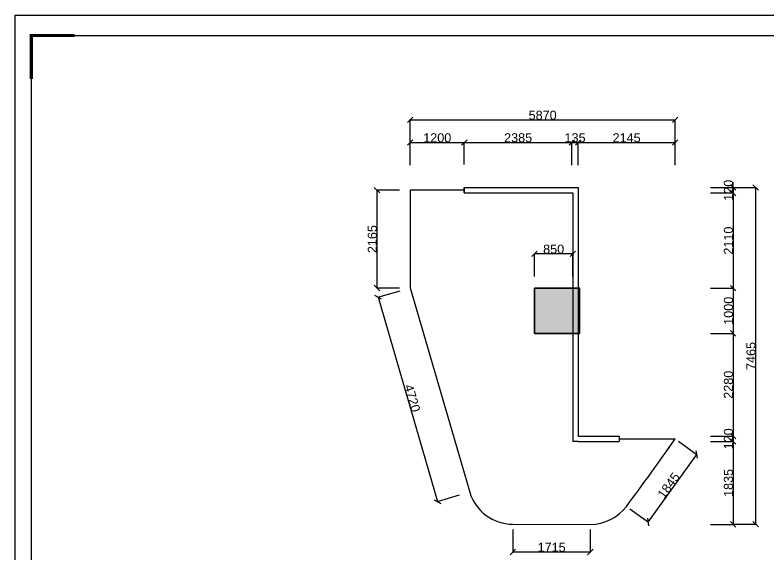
# Model space of a CAD drawing. Header units: inches. Extents: x -17397 to 8005, y -4226 to 13737.
# Drawn here: x -17397 to -696, y 1767 to 13737 of the extents above; entities that cross this region are included whole.
import ezdxf

# ---------------------------------------------------------------- set-up
doc = ezdxf.new("R2010")
doc.units = ezdxf.units.IN
doc.header["$MEASUREMENT"] = 0
doc.layers.add('DIM', color=3, linetype='Continuous')
doc.layers.add('建-墙体', color=255, linetype='Continuous')
doc.styles.get("Standard").update_dxf_attribs({"font": 'arial.ttf'})
doc.dimstyles.new('DIM-200MM', dxfattribs={"dimtxt": 200, "dimasz": 120, "dimexe": 10, "dimexo": 10, "dimgap": 0.7, "dimtad": 1, "dimdec": 0, "dimrnd": 5, "dimzin": 1, "dimdsep": 46, "dimtxsty": 'Standard', "dimblk": 'OBLIQUE', "dimcen": 0.5, "dimdle": 1, "dimclrd": 256, "dimclre": 256, "dimclrt": 7, "dimaunit": 1, "dimadec": 0, "dimazin": 0, "dimtfac": 1, "dimtdec": 0, "dimtix": 1, "dimtmove": 2, "dimatfit": 3, "dimfxl": 0, "dimtolj": 1, "dimtzin": 1, "dimarcsym": 0})

# ---------------------------------------------------------------- blocks, each defined once
blk = doc.blocks.new('_Oblique')
at = {"color": 0, "linetype": 'ByBlock', "lineweight": -2}
blk.add_line((-0.5, -0.5), (0.5, 0.5), dxfattribs=at)
blk = doc.blocks.new('*D71')
at = {"layer": 'DEFPOINTS', "color": 0, "transparency": 16777216}
for p in [(-7444, 10912), (-7444, 10412), (-8644, 10352)]:
    blk.add_point(p, dxfattribs=at)
at = {"layer": 'DIM', "lineweight": -2, "transparency": 16777216}
for p, q in [((-8645, 10912), (-7443, 10912)), ((-8644, 10412), (-8644, 10922)), ((-7444, 10422), (-7444, 10922))]:
    blk.add_line(p, q, dxfattribs=at)
at = {"layer": 'DIM', "lineweight": -2, "transparency": 16777216, "xscale": 120, "yscale": 120, "zscale": 120, "rotation": 180}
blk.add_blockref('_Oblique', (-8644, 10912), dxfattribs=at)
at = {"layer": 'DIM', "lineweight": -2, "transparency": 16777216, "xscale": 120, "yscale": 120, "zscale": 120}
blk.add_blockref('_Oblique', (-7444, 10912), dxfattribs=at)
at = {"layer": 'DIM', "color": 7, "transparency": 16777216, "insert": (-8044, 11015), "char_height": 200, "attachment_point": 5}
blk.add_mtext('\\A1;1200', dxfattribs=at)
blk = doc.blocks.new('*D73')
at = {"layer": 'DEFPOINTS', "color": 0, "transparency": 16777216}
for p in [(-2775, 11412), (-8644, 10352), (-2775, 4341)]:
    blk.add_point(p, dxfattribs=at)
at = {"layer": 'DIM', "lineweight": -2, "transparency": 16777216}
for p, q in [((-8645, 11412), (-2774, 11412)), ((-8644, 10912), (-8644, 11422)), ((-2775, 10912), (-2775, 11422))]:
    blk.add_line(p, q, dxfattribs=at)
at = {"layer": 'DIM', "lineweight": -2, "transparency": 16777216, "xscale": 120, "yscale": 120, "zscale": 120, "rotation": 180}
blk.add_blockref('_Oblique', (-8644, 11412), dxfattribs=at)
at = {"layer": 'DIM', "lineweight": -2, "transparency": 16777216, "xscale": 120, "yscale": 120, "zscale": 120}
blk.add_blockref('_Oblique', (-2775, 11412), dxfattribs=at)
at = {"layer": 'DIM', "color": 7, "transparency": 16777216, "insert": (-5709, 11515), "char_height": 200, "attachment_point": 5}
blk.add_mtext('\\A1;5870', dxfattribs=at)
blk = doc.blocks.new('*D74')
at = {"layer": 'DEFPOINTS', "color": 0, "transparency": 16777216}
for p in [(-5060, 10912), (-7444, 10412), (-5060, 9792)]:
    blk.add_point(p, dxfattribs=at)
at = {"layer": 'DIM', "lineweight": -2, "transparency": 16777216}
for p, q in [((-7445, 10912), (-5059, 10912)), ((-7444, 10422), (-7444, 10922)), ((-5060, 10412), (-5060, 10922))]:
    blk.add_line(p, q, dxfattribs=at)
at = {"layer": 'DIM', "lineweight": -2, "transparency": 16777216, "xscale": 120, "yscale": 120, "zscale": 120, "rotation": 180}
blk.add_blockref('_Oblique', (-7444, 10912), dxfattribs=at)
at = {"layer": 'DIM', "lineweight": -2, "transparency": 16777216, "xscale": 120, "yscale": 120, "zscale": 120}
blk.add_blockref('_Oblique', (-5060, 10912), dxfattribs=at)
at = {"layer": 'DIM', "color": 7, "transparency": 16777216, "insert": (-6252, 11015), "char_height": 200, "attachment_point": 5}
blk.add_mtext('\\A1;2385', dxfattribs=at)
blk = doc.blocks.new('*D75')
at = {"layer": 'DEFPOINTS', "color": 0, "transparency": 16777216}
for p in [(-5310, 9912), (-5310, 9792), (-1490, 9792)]:
    blk.add_point(p, dxfattribs=at)
at = {"layer": 'DIM', "lineweight": -2, "transparency": 16777216}
for p, q in [((-1490, 9912), (-1490, 10032)), ((-1990, 9912), (-1480, 9912)), ((-1490, 9912), (-1490, 9792)), ((-1990, 9792), (-1480, 9792)), ((-1490, 9792), (-1490, 9672))]:
    blk.add_line(p, q, dxfattribs=at)
at = {"layer": 'DIM', "lineweight": -2, "transparency": 16777216, "xscale": 120, "yscale": 120, "zscale": 120}
for p, rotation in [((-1490, 9912), 270), ((-1490, 9792), 90)]:
    blk.add_blockref('_Oblique', p, dxfattribs=dict(at, rotation=rotation))
at = {"layer": 'DIM', "color": 7, "transparency": 16777216, "insert": (-1593, 9852), "char_height": 200, "attachment_point": 5, "rotation": 90}
blk.add_mtext('\\A1;120', dxfattribs=at)
blk = doc.blocks.new('*D76')
at = {"layer": 'DEFPOINTS', "color": 0, "transparency": 16777216}
for p in [(-5041, 9792), (-5041, 7680), (-1490, 7680)]:
    blk.add_point(p, dxfattribs=at)
at = {"layer": 'DIM', "lineweight": -2, "transparency": 16777216}
for p, q in [((-1990, 9792), (-1480, 9792)), ((-1490, 9793), (-1490, 7679)), ((-1990, 7680), (-1480, 7680))]:
    blk.add_line(p, q, dxfattribs=at)
at = {"layer": 'DIM', "lineweight": -2, "transparency": 16777216, "xscale": 120, "yscale": 120, "zscale": 120}
for p, rotation in [((-1490, 9792), 90), ((-1490, 7680), 270)]:
    blk.add_blockref('_Oblique', p, dxfattribs=dict(at, rotation=rotation))
at = {"layer": 'DIM', "color": 7, "transparency": 16777216, "insert": (-1593, 8736), "char_height": 200, "attachment_point": 5, "rotation": 90}
blk.add_mtext('\\A1;2110', dxfattribs=at)
blk = doc.blocks.new('*D77')
at = {"layer": 'DEFPOINTS', "color": 0, "transparency": 16777216}
for p in [(-5041, 7680), (-4922, 6680), (-1490, 6680)]:
    blk.add_point(p, dxfattribs=at)
at = {"layer": 'DIM', "lineweight": -2, "transparency": 16777216}
for p, q in [((-1990, 7680), (-1480, 7680)), ((-1490, 7681), (-1490, 6679)), ((-1990, 6680), (-1480, 6680))]:
    blk.add_line(p, q, dxfattribs=at)
at = {"layer": 'DIM', "lineweight": -2, "transparency": 16777216, "xscale": 120, "yscale": 120, "zscale": 120}
for p, rotation in [((-1490, 7680), 90), ((-1490, 6680), 270)]:
    blk.add_blockref('_Oblique', p, dxfattribs=dict(at, rotation=rotation))
at = {"layer": 'DIM', "color": 7, "transparency": 16777216, "insert": (-1593, 7180), "char_height": 200, "attachment_point": 5, "rotation": 90}
blk.add_mtext('\\A1;1000', dxfattribs=at)
blk = doc.blocks.new('*D78')
at = {"layer": 'DEFPOINTS', "color": 0, "transparency": 16777216}
for p in [(-4922, 6680), (-4652, 4401), (-1490, 4401)]:
    blk.add_point(p, dxfattribs=at)
at = {"layer": 'DIM', "lineweight": -2, "transparency": 16777216}
for p, q in [((-1490, 6681), (-1490, 4400)), ((-1990, 6680), (-1480, 6680)), ((-1990, 4401), (-1480, 4401))]:
    blk.add_line(p, q, dxfattribs=at)
at = {"layer": 'DIM', "lineweight": -2, "transparency": 16777216, "xscale": 120, "yscale": 120, "zscale": 120}
for p, rotation in [((-1490, 6680), 90), ((-1490, 4401), 270)]:
    blk.add_blockref('_Oblique', p, dxfattribs=dict(at, rotation=rotation))
at = {"layer": 'DIM', "color": 7, "transparency": 16777216, "insert": (-1593, 5540), "char_height": 200, "attachment_point": 5, "rotation": 90}
blk.add_mtext('\\A1;2280', dxfattribs=at)
blk = doc.blocks.new('*D79')
at = {"layer": 'DEFPOINTS', "color": 0, "transparency": 16777216}
for p in [(-4652, 4401), (-4638, 4281), (-1490, 4281)]:
    blk.add_point(p, dxfattribs=at)
at = {"layer": 'DIM', "lineweight": -2, "transparency": 16777216}
for p, q in [((-1490, 4401), (-1490, 4521)), ((-1990, 4401), (-1480, 4401)), ((-1490, 4401), (-1490, 4281)), ((-1990, 4281), (-1480, 4281)), ((-1490, 4281), (-1490, 4161))]:
    blk.add_line(p, q, dxfattribs=at)
at = {"layer": 'DIM', "lineweight": -2, "transparency": 16777216, "xscale": 120, "yscale": 120, "zscale": 120}
for p, rotation in [((-1490, 4401), 270), ((-1490, 4281), 90)]:
    blk.add_blockref('_Oblique', p, dxfattribs=dict(at, rotation=rotation))
at = {"layer": 'DIM', "color": 7, "transparency": 16777216, "insert": (-1593, 4341), "char_height": 200, "attachment_point": 5, "rotation": 90}
blk.add_mtext('\\A1;120', dxfattribs=at)
blk = doc.blocks.new('*D80')
at = {"layer": 'DEFPOINTS', "color": 0, "transparency": 16777216}
for p in [(-8644, 9852), (-9379, 7685), (-8644, 7685)]:
    blk.add_point(p, dxfattribs=at)
at = {"layer": 'DIM', "lineweight": -2, "transparency": 16777216}
for p, q in [((-9379, 9853), (-9379, 7684)), ((-8879, 9852), (-9389, 9852)), ((-8879, 7685), (-9389, 7685))]:
    blk.add_line(p, q, dxfattribs=at)
at = {"layer": 'DIM', "lineweight": -2, "transparency": 16777216, "xscale": 120, "yscale": 120, "zscale": 120}
for p, rotation in [((-9379, 9852), 90), ((-9379, 7685), 270)]:
    blk.add_blockref('_Oblique', p, dxfattribs=dict(at, rotation=rotation))
at = {"layer": 'DIM', "color": 7, "transparency": 16777216, "insert": (-9482, 8769), "char_height": 200, "attachment_point": 5, "rotation": 90}
blk.add_mtext('\\A1;2165', dxfattribs=at)
blk = doc.blocks.new('*D81')
at = {"layer": 'DEFPOINTS', "color": 0, "transparency": 16777216}
for p in [(-8644, 7685), (-7324, 3156), (-8036, 2949)]:
    blk.add_point(p, dxfattribs=at)
at = {"layer": 'DIM', "lineweight": -2, "transparency": 16777216}
for p, q in [((-8875, 7618), (-9365, 7475)), ((-9356, 7479), (-8035, 2948)), ((-7556, 3089), (-8045, 2946))]:
    blk.add_line(p, q, dxfattribs=at)
at = {"layer": 'DIM', "lineweight": -2, "transparency": 16777216, "xscale": 120, "yscale": 120, "zscale": 120}
for p, rotation in [((-9355, 7478), 106.2445857252969), ((-8036, 2949), 286.2445857252969)]:
    blk.add_blockref('_Oblique', p, dxfattribs=dict(at, rotation=rotation))
at = {"layer": 'DIM', "color": 7, "transparency": 16777216, "insert": (-8597, 5242), "char_height": 200, "attachment_point": 5, "rotation": 286.2446}
blk.add_mtext('\\A1;4720', dxfattribs=at)
blk = doc.blocks.new('*D82')
at = {"layer": 'DEFPOINTS', "color": 0, "transparency": 16777216}
for p in [(-6368, 2449), (-4653, 2444), (-4653, 1832)]:
    blk.add_point(p, dxfattribs=at)
at = {"layer": 'DIM', "lineweight": -2, "transparency": 16777216}
for p, q in [((-6368, 2332), (-6368, 1822)), ((-4653, 2332), (-4653, 1822)), ((-6369, 1832), (-4652, 1832))]:
    blk.add_line(p, q, dxfattribs=at)
at = {"layer": 'DIM', "lineweight": -2, "transparency": 16777216, "xscale": 120, "yscale": 120, "zscale": 120, "rotation": 180}
blk.add_blockref('_Oblique', (-6368, 1832), dxfattribs=at)
at = {"layer": 'DIM', "lineweight": -2, "transparency": 16777216, "xscale": 120, "yscale": 120, "zscale": 120}
blk.add_blockref('_Oblique', (-4653, 1832), dxfattribs=at)
at = {"layer": 'DIM', "color": 7, "transparency": 16777216, "insert": (-5511, 1935), "char_height": 200, "attachment_point": 5}
blk.add_mtext('\\A1;1715', dxfattribs=at)
blk = doc.blocks.new('*D85')
at = {"layer": 'DEFPOINTS', "color": 0, "transparency": 16777216}
for p in [(-2775, 4341), (-2295, 3994), (-3855, 2844)]:
    blk.add_point(p, dxfattribs=at)
at = {"layer": 'DIM', "lineweight": -2, "transparency": 16777216}
for p, q in [((-2700, 4287), (-2287, 3988)), ((-3375, 2497), (-2294, 3995)), ((-3780, 2790), (-3367, 2492))]:
    blk.add_line(p, q, dxfattribs=at)
at = {"layer": 'DIM', "lineweight": -2, "transparency": 16777216, "xscale": 120, "yscale": 120, "zscale": 120}
for p, rotation in [((-2295, 3994), 54.18936882703816), ((-3375, 2497), 234.1893688270381)]:
    blk.add_blockref('_Oblique', p, dxfattribs=dict(at, rotation=rotation))
at = {"layer": 'DIM', "color": 7, "transparency": 16777216, "insert": (-2918, 3306), "char_height": 200, "attachment_point": 5, "rotation": 54.1894}
blk.add_mtext('\\A1;1845', dxfattribs=at)
blk = doc.blocks.new('*D86')
at = {"layer": 'DEFPOINTS', "color": 0, "transparency": 16777216}
for p in [(-2775, 10912), (-4922, 4401), (-2775, 4341)]:
    blk.add_point(p, dxfattribs=at)
at = {"layer": 'DIM', "lineweight": -2, "transparency": 16777216}
for p, q in [((-4923, 10912), (-2774, 10912)), ((-4922, 10412), (-4922, 10922)), ((-2775, 10412), (-2775, 10922))]:
    blk.add_line(p, q, dxfattribs=at)
at = {"layer": 'DIM', "lineweight": -2, "transparency": 16777216, "xscale": 120, "yscale": 120, "zscale": 120, "rotation": 180}
blk.add_blockref('_Oblique', (-4922, 10912), dxfattribs=at)
at = {"layer": 'DIM', "lineweight": -2, "transparency": 16777216, "xscale": 120, "yscale": 120, "zscale": 120}
blk.add_blockref('_Oblique', (-2775, 10912), dxfattribs=at)
at = {"layer": 'DIM', "color": 7, "transparency": 16777216, "insert": (-3849, 11015), "char_height": 200, "attachment_point": 5}
blk.add_mtext('\\A1;2145', dxfattribs=at)
blk = doc.blocks.new('*D87')
at = {"layer": 'DEFPOINTS', "color": 0, "transparency": 16777216}
for p in [(-4922, 10912), (-5060, 9792), (-4922, 9792)]:
    blk.add_point(p, dxfattribs=at)
at = {"layer": 'DIM', "lineweight": -2, "transparency": 16777216}
for p, q in [((-5060, 10912), (-5180, 10912)), ((-5060, 10412), (-5060, 10922)), ((-5060, 10912), (-4922, 10912)), ((-4922, 10412), (-4922, 10922)), ((-4922, 10912), (-4802, 10912))]:
    blk.add_line(p, q, dxfattribs=at)
at = {"layer": 'DIM', "lineweight": -2, "transparency": 16777216, "xscale": 120, "yscale": 120, "zscale": 120}
blk.add_blockref('_Oblique', (-5060, 10912), dxfattribs=at)
at = {"layer": 'DIM', "lineweight": -2, "transparency": 16777216, "xscale": 120, "yscale": 120, "zscale": 120, "rotation": 180}
blk.add_blockref('_Oblique', (-4922, 10912), dxfattribs=at)
at = {"layer": 'DIM', "color": 7, "transparency": 16777216, "insert": (-4991, 11015), "char_height": 200, "attachment_point": 5}
blk.add_mtext('\\A1;135', dxfattribs=at)
blk = doc.blocks.new('*D88')
at = {"layer": 'DEFPOINTS', "color": 0, "transparency": 16777216}
for p in [(-4744, 4281), (-4748, 2445), (-1490, 2445)]:
    blk.add_point(p, dxfattribs=at)
at = {"layer": 'DIM', "lineweight": -2, "transparency": 16777216}
for p, q in [((-1990, 4281), (-1480, 4281)), ((-1490, 4282), (-1490, 2444)), ((-1990, 2445), (-1480, 2445))]:
    blk.add_line(p, q, dxfattribs=at)
at = {"layer": 'DIM', "lineweight": -2, "transparency": 16777216, "xscale": 120, "yscale": 120, "zscale": 120}
for p, rotation in [((-1490, 4281), 90), ((-1490, 2445), 270)]:
    blk.add_blockref('_Oblique', p, dxfattribs=dict(at, rotation=rotation))
at = {"layer": 'DIM', "color": 7, "transparency": 16777216, "insert": (-1593, 3363), "char_height": 200, "attachment_point": 5, "rotation": 90}
blk.add_mtext('\\A1;1835', dxfattribs=at)
blk = doc.blocks.new('*D89')
at = {"layer": 'DEFPOINTS', "color": 0, "transparency": 16777216}
for p in [(-4940, 9912), (-5511, 2447), (-990, 2447)]:
    blk.add_point(p, dxfattribs=at)
at = {"layer": 'DIM', "lineweight": -2, "transparency": 16777216}
for p, q in [((-1490, 9912), (-980, 9912)), ((-990, 9913), (-990, 2446)), ((-1490, 2447), (-980, 2447))]:
    blk.add_line(p, q, dxfattribs=at)
at = {"layer": 'DIM', "lineweight": -2, "transparency": 16777216, "xscale": 120, "yscale": 120, "zscale": 120}
for p, rotation in [((-990, 9912), 90), ((-990, 2447), 270)]:
    blk.add_blockref('_Oblique', p, dxfattribs=dict(at, rotation=rotation))
at = {"layer": 'DIM', "color": 7, "transparency": 16777216, "insert": (-1093, 6179), "char_height": 200, "attachment_point": 5, "rotation": 90}
blk.add_mtext('\\A1;7465', dxfattribs=at)
blk = doc.blocks.new('*D90')
at = {"layer": 'DEFPOINTS', "color": 0, "transparency": 16777216}
for p in [(-5889, 8443), (-5889, 7681), (-5041, 7680)]:
    blk.add_point(p, dxfattribs=at)
at = {"layer": 'DIM', "lineweight": -2, "transparency": 16777216}
for p, q in [((-5040, 8443), (-5890, 8443)), ((-5889, 7943), (-5889, 8453)), ((-5041, 7943), (-5041, 8453))]:
    blk.add_line(p, q, dxfattribs=at)
at = {"layer": 'DIM', "lineweight": -2, "transparency": 16777216, "xscale": 120, "yscale": 120, "zscale": 120, "rotation": 180}
blk.add_blockref('_Oblique', (-5889, 8443), dxfattribs=at)
at = {"layer": 'DIM', "lineweight": -2, "transparency": 16777216, "xscale": 120, "yscale": 120, "zscale": 120}
blk.add_blockref('_Oblique', (-5041, 8443), dxfattribs=at)
at = {"layer": 'DIM', "color": 7, "transparency": 16777216, "insert": (-5465, 8545), "char_height": 200, "attachment_point": 5}
blk.add_mtext('\\A1;850', dxfattribs=at)

msp = doc.modelspace()

# ---------------------------------------------------------------- hatches: boundary and pattern name
at = {"layer": '建-墙体'}
h = msp.add_hatch(color=256, dxfattribs=at)
h.dxf.hatch_style = 1
h.paths.add_polyline_path([(-5889.4, 6680.1), (-4888.8, 6680.1), (-4888.8, 7681), (-5889.4, 7681)])
h.paths.add_polyline_path([(-5889.4, 7680.1), (-4889.4, 7680.1), (-4889.4, 6680.1), (-5889.4, 6680.1)], flags=17)
h = msp.add_hatch(color=256, dxfattribs=at)
h.dxf.hatch_style = 1
h.paths.add_polyline_path([(-5889.4, 6680.1), (-4888.8, 6680.1), (-4888.8, 7681), (-5889.4, 7681)])

# ---------------------------------------------------------------- linework, layer by layer
msp.add_lwpolyline([(-17396.6, -3016.3), (-17396.6, 13736.6), (6795.4, 13736.6)])
at = {"const_width": 72.6}
msp.add_lwpolyline([(-17033.8, 12322.5), (-17033.8, 13283), (-16073.2, 13283)], dxfattribs=at)
msp.add_lwpolyline([(-17033.8, 13283), (7642.1, 13283), (7642.1, -3772.3), (-17033.8, -3772.3)], close=True)
at = {"layer": '建-墙体'}
for p, q in [((-7444.7, 9912.5), (-5059.9, 9912.5)), ((-7444.7, 9792.5), (-7444.7, 9912.5)), ((-7444.3, 9912.5), (-4922.5, 9912.5)), ((-4939.9, 9912.5), (-4922.5, 9912.5)), ((-4922.5, 9912.5), (-4922.5, 4400.7)), ((-7444.7, 9792.5), (-5059.9, 9792.5)), ((-7444.7, 9792.5), (-5041.3, 9791.9)), ((-5041.3, 9792.5), (-5042.5, 4280.7)), ((-4922.5, 4400.7), (-4016.5, 4400.7)), ((-4017.3, 4400.7), (-4017.3, 4280.7)), ((-4922.5, 4281.1), (-5042.5, 4281.1)), ((-4922.5, 4280.7), (-4016.5, 4280.7))]:
    msp.add_line(p, q, dxfattribs=at)
for points in [[(-7444.7, 9912.5), (-7444.7, 9792.5)], [(-4016.5, 4340.7), (-2775, 4340.7)]]:
    msp.add_lwpolyline(points, dxfattribs=at)
msp.add_lwpolyline([(-7444.7, 9852.5), (-8643.7, 9852.5), (-8643.7, 7685.5), (-7324, 3156.1, 0.3296645), (-6367.8, 2448.8), (-4653.2, 2444.3, 0.2359998), (-3854.9, 2844, 0.0115861), (-2775, 4340.7)], format="xyb", dxfattribs=at)
for points in [[(-5889.4, 6680.1), (-4888.8, 6680.1), (-4888.8, 7681), (-5889.4, 7681)], [(-5889.4, 7680.1), (-4889.4, 7680.1), (-4889.4, 6680.1), (-5889.4, 6680.1)]]:
    msp.add_lwpolyline(points, close=True, dxfattribs=at)

# ---------------------------------------------------------------- dimensions: what is measured, and where the dimension line sits
at = {"layer": 'DIM'}
for base, p1, p2, picture, middle in [((-2775, 11412.5), (-8643.7, 10352.5), (-2775, 4340.7), '*D73', (-5709.4, 11515.3)), ((-7444.3, 10912.5), (-8643.7, 10352.5), (-7444.3, 10412.5), '*D71', (-8044, 11015.3)), ((-5059.9, 10912.5), (-7444.3, 10412.5), (-5059.9, 9792.5), '*D74', (-6252.1, 11015.4)), ((-4922.5, 10912.5), (-5059.9, 9792.5), (-4922.5, 9792.5), '*D87', (-4991.2, 11015.4)), ((-2775.0359, 10912.4734), (-4922.4993, 4400.7134), (-2775.0359, 4340.7134), '*D86', (-3848.7676, 11015.288)), ((-5889.4, 8442.6), (-5041.3, 7680.1), (-5889.4, 7681), '*D90', (-5465.4, 8545.4)), ((-4653.2, 1832.2), (-6367.8, 2448.8), (-4653.2, 2444.3), '*D82', (-5510.5, 1935))]:
    dim = msp.add_linear_dim(base=base, p1=p1, p2=p2, dimstyle='DIM-200MM', dxfattribs=at)
    dim.commit()
    dim.dimension.update_dxf_attribs({"geometry": picture, "text_midpoint": middle})
for base, p1, p2, picture, middle in [((-1490.0771, 9792.007), (-5309.8815, 9912.4734), (-5309.8815, 9792.007), '*D75', (-1592.8917, 9852.2402)), ((-9379, 7685.5), (-8643.7, 9852.5), (-8643.7, 7685.5), '*D80', (-9481.8, 8769)), ((-990.1, 2446.5), (-4939.9, 9912.5), (-5510.5, 2446.5), '*D89', (-1092.9, 6179.5)), ((-1490.1, 7680.1), (-5041.3, 9792.5), (-5041.3, 7680.1), '*D76', (-1592.9, 8736.3)), ((-1490.1, 6680.1), (-5041.3, 7680.1), (-4922.5, 6680.1), '*D77', (-1592.9, 7180.1)), ((-1490.1, 4400.7), (-4922.5, 6680.1), (-4651.8, 4400.7), '*D78', (-1592.9, 5540.4)), ((-1490.1, 4280.7), (-4651.8, 4400.7), (-4638.2, 4280.7), '*D79', (-1592.9, 4340.7)), ((-1490.1, 2444.5), (-4743.5, 4280.7), (-4748.4, 2444.5), '*D88', (-1593, 3362.6))]:
    dim = msp.add_linear_dim(base=base, p1=p1, p2=p2, angle=90, dimstyle='DIM-200MM', dxfattribs=at)
    dim.commit()
    dim.dimension.update_dxf_attribs({"geometry": picture, "text_midpoint": middle})
for p1, p2, distance, picture, middle in [((-8643.7, 7685.5), (-7324, 3156.1), -741.3, '*D81', (-8596.8, 5242.2)), ((-3854.9, 2844), (-2775, 4340.7), -592.3, '*D85', (-2918, 3305.9))]:
    dim = msp.add_aligned_dim(p1=p1, p2=p2, distance=distance, dimstyle='DIM-200MM', dxfattribs=at)
    dim.commit()
    dim.dimension.update_dxf_attribs({"geometry": picture, "text_midpoint": middle})

doc.saveas('drawing.dxf')
